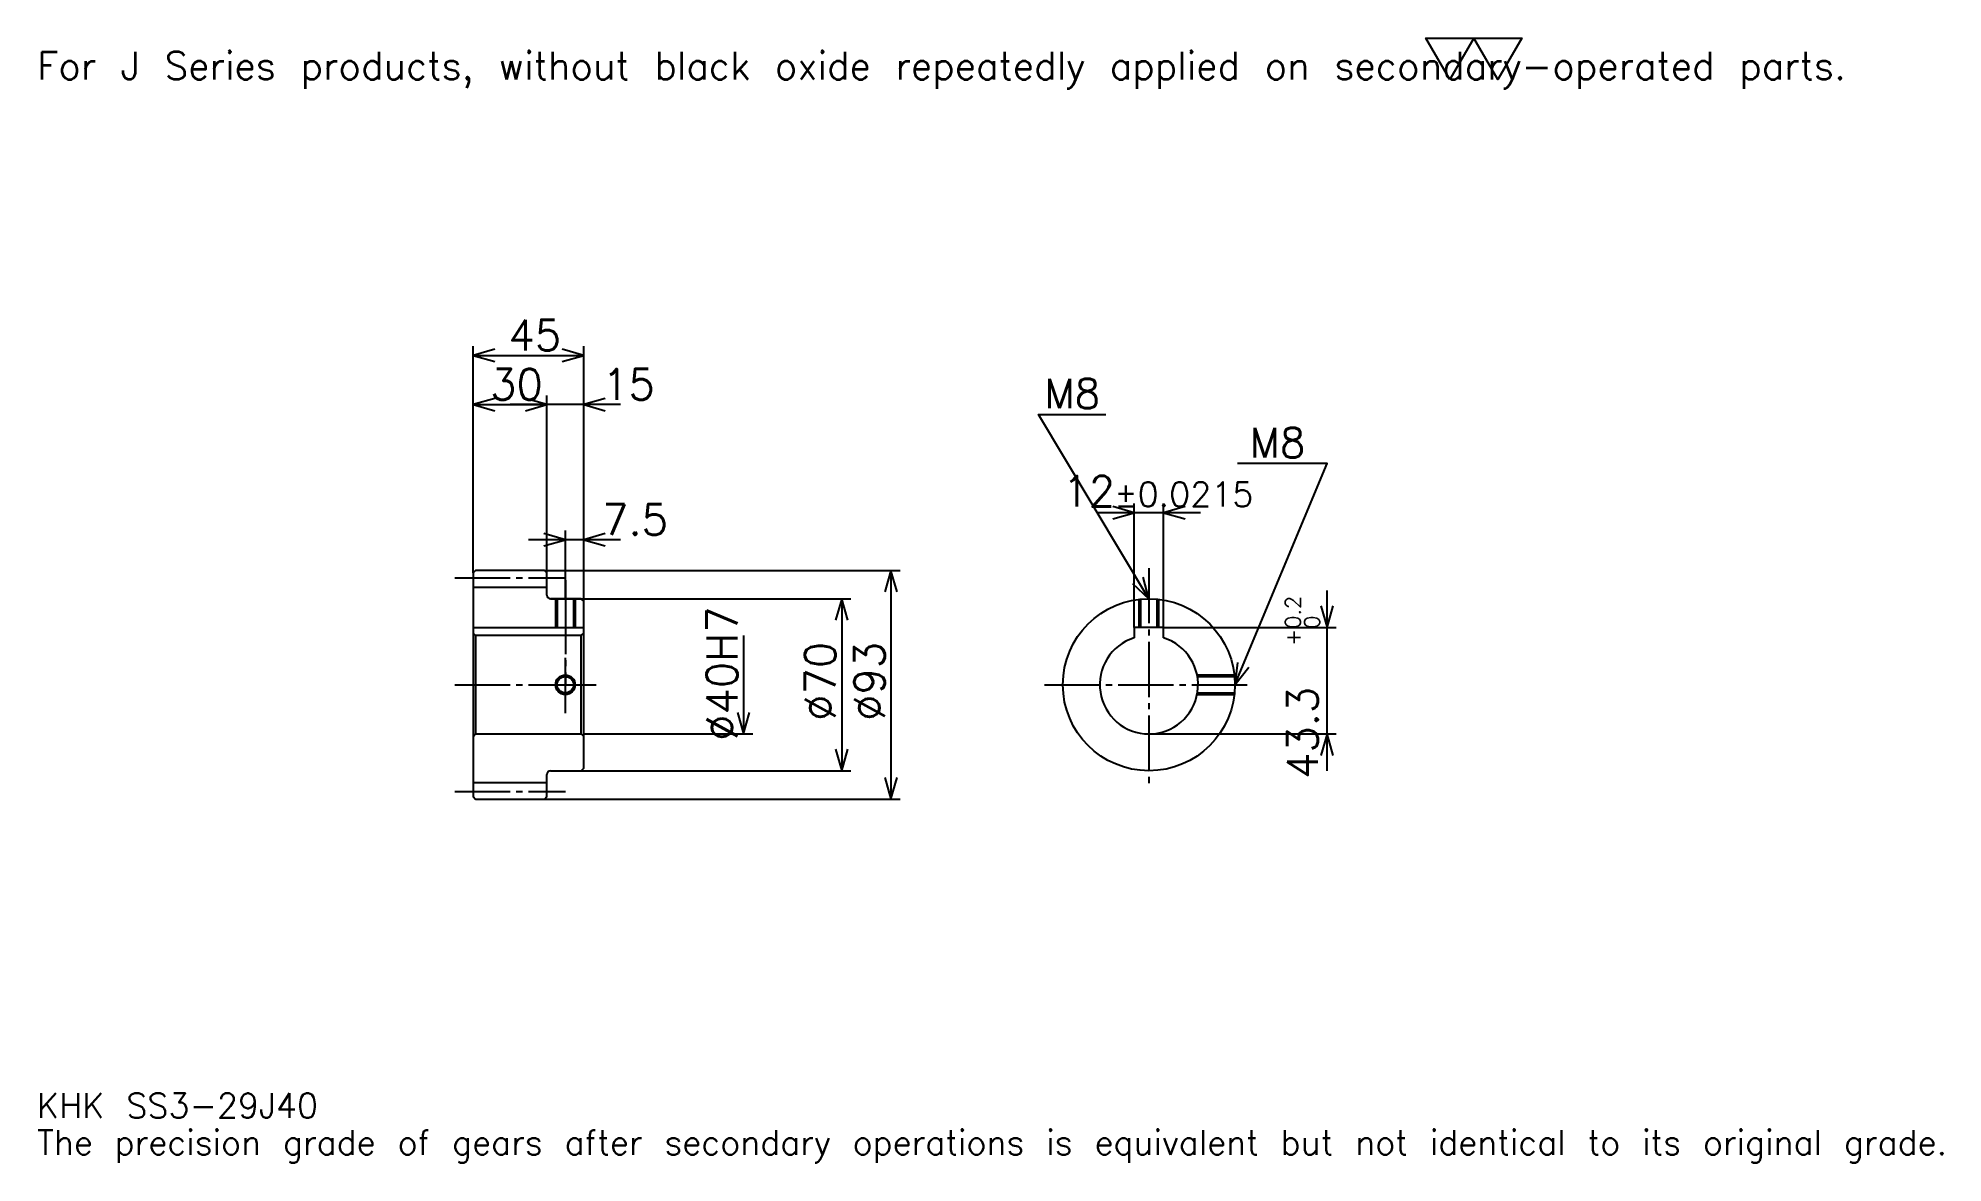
# Model space of a CAD drawing. Extents: x 25 to 801, y 9 to 467.
import ezdxf

# ---------------------------------------------------------------- set-up
doc = ezdxf.new("R2010")
doc.units = 0
doc.linetypes.add('DASHDOT', pattern=[30, 22.5, -2.5, 2.5, -2.5])
doc.layers.get('0').update_dxf_attribs({"linetype": 'CONTINUOUS'})
doc.layers.add('DASHDOT', color=6, linetype='DASHDOT')
doc.styles.add('KANJI', font='TXT', dxfattribs={"bigfont": 'BIGFONT'})

msp = doc.modelspace()

# ---------------------------------------------------------------- linework, layer by layer
at = {"color": 5}
for p, q in [((202.5, 250.25), (202.5, 341.5)), ((247.5, 250.25), (247.5, 341.5)), ((202.5, 337.75), (247.5, 337.75)), ((232.5, 250.25), (232.5, 321.5)), ((202.5, 317.75), (232.5, 317.75)), ((262.5, 317.75), (217.5, 317.75)), ((498.5, 273.75), (456.5, 273.75)), ((471.5, 227.050003), (471.5, 277.5)), ((483.5, 227.050003), (483.5, 277.5)), ((240, 250.25), (240, 266.5)), ((262.5, 262.75), (225, 262.75)), ((202.5, 249.25), (202.5, 250.25)), ((231.5, 250.25), (247.5, 250.25)), ((232.5, 249.25), (232.5, 250.25)), ((240, 238.75), (240, 250.25)), ((240, 238.75), (240, 250.25)), ((247.5, 250.25), (376.25, 250.25)), ((247.5, 237.75), (247.5, 250.25)), ((372.5, 250.25), (372.5, 157.25)), ((550, 168.75), (550, 242.050003)), ((234, 238.75), (247.5, 238.75)), ((247.5, 238.75), (356.25, 238.75)), ((352.5, 238.75), (352.5, 168.75)), ((483.5, 227.050003), (553.75, 227.050003)), ((312.5, 223.75), (312.5, 183.75)), ((247.5, 183.75), (316.25, 183.75)), ((477.5, 183.75), (553.75, 183.75)), ((234, 168.75), (247.5, 168.75)), ((247.5, 168.75), (356.25, 168.75)), ((231.5, 157.25), (247.5, 157.25)), ((247.5, 157.25), (376.25, 157.25))]:
    msp.add_line(p, q, dxfattribs=at)
at = {"color": 4}
for p, q in [((202.5, 243.5), (232.5, 243.5)), ((202.5, 227.050003), (247.5, 227.050003)), ((203.5, 223.75), (203.5, 183.75)), ((246.5, 223.75), (247.5, 224.75)), ((246.5, 183.75), (247.5, 182.75)), ((202.5, 164), (232.5, 164))]:
    msp.add_line(p, q, dxfattribs=at)
at = {"color": 7}
msp.add_lwpolyline([(600, 450), (590.25, 466.899994), (629.25, 466.899994), (619.5, 450), (609.75, 466.899994), (600, 450)], dxfattribs=at)
at = {"color": 5}
for points in [[(211.25, 340.25), (202.5, 337.75), (211.25, 335.25)], [(238.75, 335.25), (247.5, 337.75), (238.75, 340.25)], [(211.25, 320.25), (202.5, 317.75), (211.25, 315.25)], [(223.75, 315.25), (232.5, 317.75), (223.75, 320.25)], [(223.75, 315.25), (232.5, 317.75), (223.75, 320.25)], [(256.25, 320.25), (247.5, 317.75), (256.25, 315.25)], [(477.5, 238.75), (432.5, 313.75), (460, 313.75)], [(512.5, 203.75), (550, 293.75), (513.5, 293.75)], [(462.75, 271.25), (471.5, 273.75), (462.75, 276.25)], [(492.25, 276.25), (483.5, 273.75), (492.25, 271.25)], [(231.25, 260.25), (240, 262.75), (231.25, 265.25)], [(256.25, 265.25), (247.5, 262.75), (256.25, 260.25)], [(375, 241.5), (372.5, 250.25), (370, 241.5)], [(470.854431, 244.966827), (477.5, 238.75), (475.141907, 247.539307)], [(355, 230), (352.5, 238.75), (350, 230)], [(547.5, 235.800003), (550, 227.050003), (552.5, 235.800003)], [(513.557678, 212.788467), (512.5, 203.75), (518.173096, 210.865387)], [(310, 192.5), (312.5, 183.75), (315, 192.5)], [(552.5, 175), (550, 183.75), (547.5, 175)], [(350, 177.5), (352.5, 168.75), (355, 177.5)], [(370, 166), (372.5, 157.25), (375, 166)]]:
    msp.add_lwpolyline(points, dxfattribs=at)
at = {"color": 4}
for points in [[(232.5, 240.25), (232.5, 249.25), (231.5, 250.25), (203.5, 250.25), (202.5, 249.25), (202.5, 182.75)], [(234, 168.75), (246.5, 168.75), (247.5, 169.75), (247.5, 237.75), (246.5, 238.75), (234, 238.75)], [(236, 238.75), (236, 227.050003)], [(236.675003, 238.75), (236.675003, 227.050003)], [(243.324997, 238.75), (243.324997, 227.050003)], [(244, 238.75), (244, 227.050003)], [(473.5, 227.050003), (473.5, 238.520676)], [(474.174988, 227.050003), (474.174988, 238.591705)], [(480.825012, 227.050003), (480.825012, 238.591705)], [(481.5, 227.050003), (481.5, 238.520676)], [(483.5, 222.828781), (483.5, 227.050003), (471.5, 227.050003), (471.5, 222.828781)], [(202.5, 182.75), (203.5, 183.75), (246.5, 183.75), (246.5, 223.75), (203.5, 223.75), (202.5, 224.75)], [(497.095917, 207.75), (512.270691, 207.75)], [(497.22168, 207.074997), (512.341675, 207.074997)], [(497.095917, 199.75), (512.270691, 199.75)], [(497.22168, 200.425003), (512.341675, 200.425003)], [(202.5, 182.75), (202.5, 158.25), (203.5, 157.25), (231.5, 157.25), (232.5, 158.25), (232.5, 167.25)]]:
    msp.add_lwpolyline(points, dxfattribs=at)
for centre, radius in [((477.5, 203.75), 35), ((240, 203.75), 3.325)]:
    msp.add_circle(centre, radius, dxfattribs=at)
at = {"color": 7}
msp.add_circle((240, 203.75), 4, dxfattribs=at)
at = {"color": 4}
for centre, radius, start, end in [((234, 240.25), 1.5, 180, 270), ((477.5, 203.75), 20, 107.457602748, 72.542397252), ((234, 167.25), 1.5, 90, 180)]:
    msp.add_arc(centre, radius, start, end, dxfattribs=at)
at = {"layer": 'DASHDOT', "color": 7}
for p, q in [((477.5, 251.25), (477.5, 161.25)), ((195, 247.25), (240, 247.25)), ((240, 238.75), (240, 203.75)), ((195, 203.75), (255, 203.75)), ((435, 203.75), (520, 203.75)), ((195, 160.25), (240, 160.25))]:
    msp.add_line(p, q, dxfattribs=at)
for points in [[(240, 246.25), (240, 219.550003)], [(240, 192.25), (240, 215.25)], [(228.5, 203.75), (251.5, 203.75)]]:
    msp.add_lwpolyline(points, dxfattribs=at)

# ---------------------------------------------------------------- texts
at = {"color": 7, "style": 'KANJI'}
for s, height, p in [('For J Series products, without black oxide repeatedly applied on secondary-operated parts.', 11.25, (25, 450)), ('45', 12.5, (216.875, 339.75)), ('30', 12.5, (209.375, 319.75)), ('15', 12.5, (255, 319.75)), ('M8', 12, (435, 316.25)), ('M8', 12, (518.5, 296.25)), ('12', 12.5, (442.32251, 276.25)), ('%%p0.0215', 10, (463.445984, 276.25)), ('7.5', 12.5, (255, 264.75)), ('KHK SS3-29J40', 10, (25, 27.5)), ('The precision grade of gears after secondary operations is equivalent but not identical to its original grade.', 10, (25, 12.5))]:
    msp.add_text(s, height=height, dxfattribs=at).set_placement(p)
for s, height, p in [('%%c40H7', 12.5, (310, 180.9375)), ('0.2', 6.25, (539.25, 226.532974)), ('+', 6.25, (539.25, 219.532974)), ('0', 6.25, (547, 226.532974)), ('%%c70', 12.5, (350, 189.0625)), ('%%c93', 12.5, (370, 189.0625)), ('43.3', 12.5, (546.25, 165.428024))]:
    msp.add_text(s, height=height, rotation=90, dxfattribs=at).set_placement(p)

doc.saveas('drawing.dxf')
